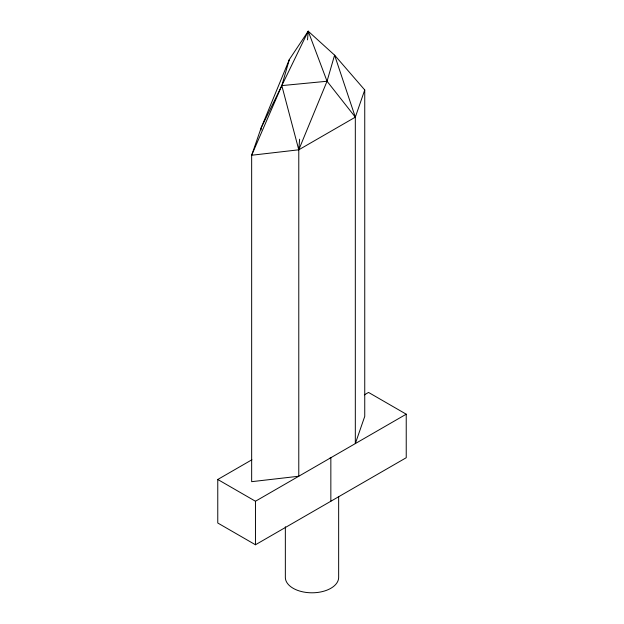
<?xml version="1.0" encoding="UTF-8"?>
<svg xmlns="http://www.w3.org/2000/svg" width="624" height="624" viewBox="0 0 624 624"><rect width="100%" height="100%" fill="white"/><g stroke="black" fill="none" stroke-linecap="round" stroke-linejoin="round"><path stroke-width="0.94" d="M299.621 139.199L298.779 149.807L298.779 476.237L251.659 481.673L251.659 155.243L261.089 128.045L289.357 59.491L308.201 31.2L334.589 55.138L364.744 89.957L364.744 416.387L355.321 443.594L355.321 117.164L334.589 55.138L327.046 81.253L298.779 149.807L251.659 155.243L281.814 85.605L308.201 31.2L327.046 81.253L355.321 117.164L298.779 149.807L281.814 85.605L289.357 59.491M307.515 39.881L308.201 31.2M355.321 117.164L364.744 89.957M364.369 394.844L368.542 392.434L406.232 414.196L406.232 457.72L255.458 544.768L217.768 523.006L217.768 479.482L251.924 459.763M217.768 479.482L255.458 501.244L406.232 414.196M327.046 81.253L281.814 85.605L261.089 128.045L261.089 129.987M338.653 496.532L338.653 577.411A26.653 15.389 0 0 1 312 592.8A26.653 15.389 0 0 1 285.347 577.411L285.347 526.742M330.845 501.244L330.845 457.72A26.653 15.389 0 0 1 329.394 458.5M255.458 501.244L255.458 544.768"/></g></svg>
